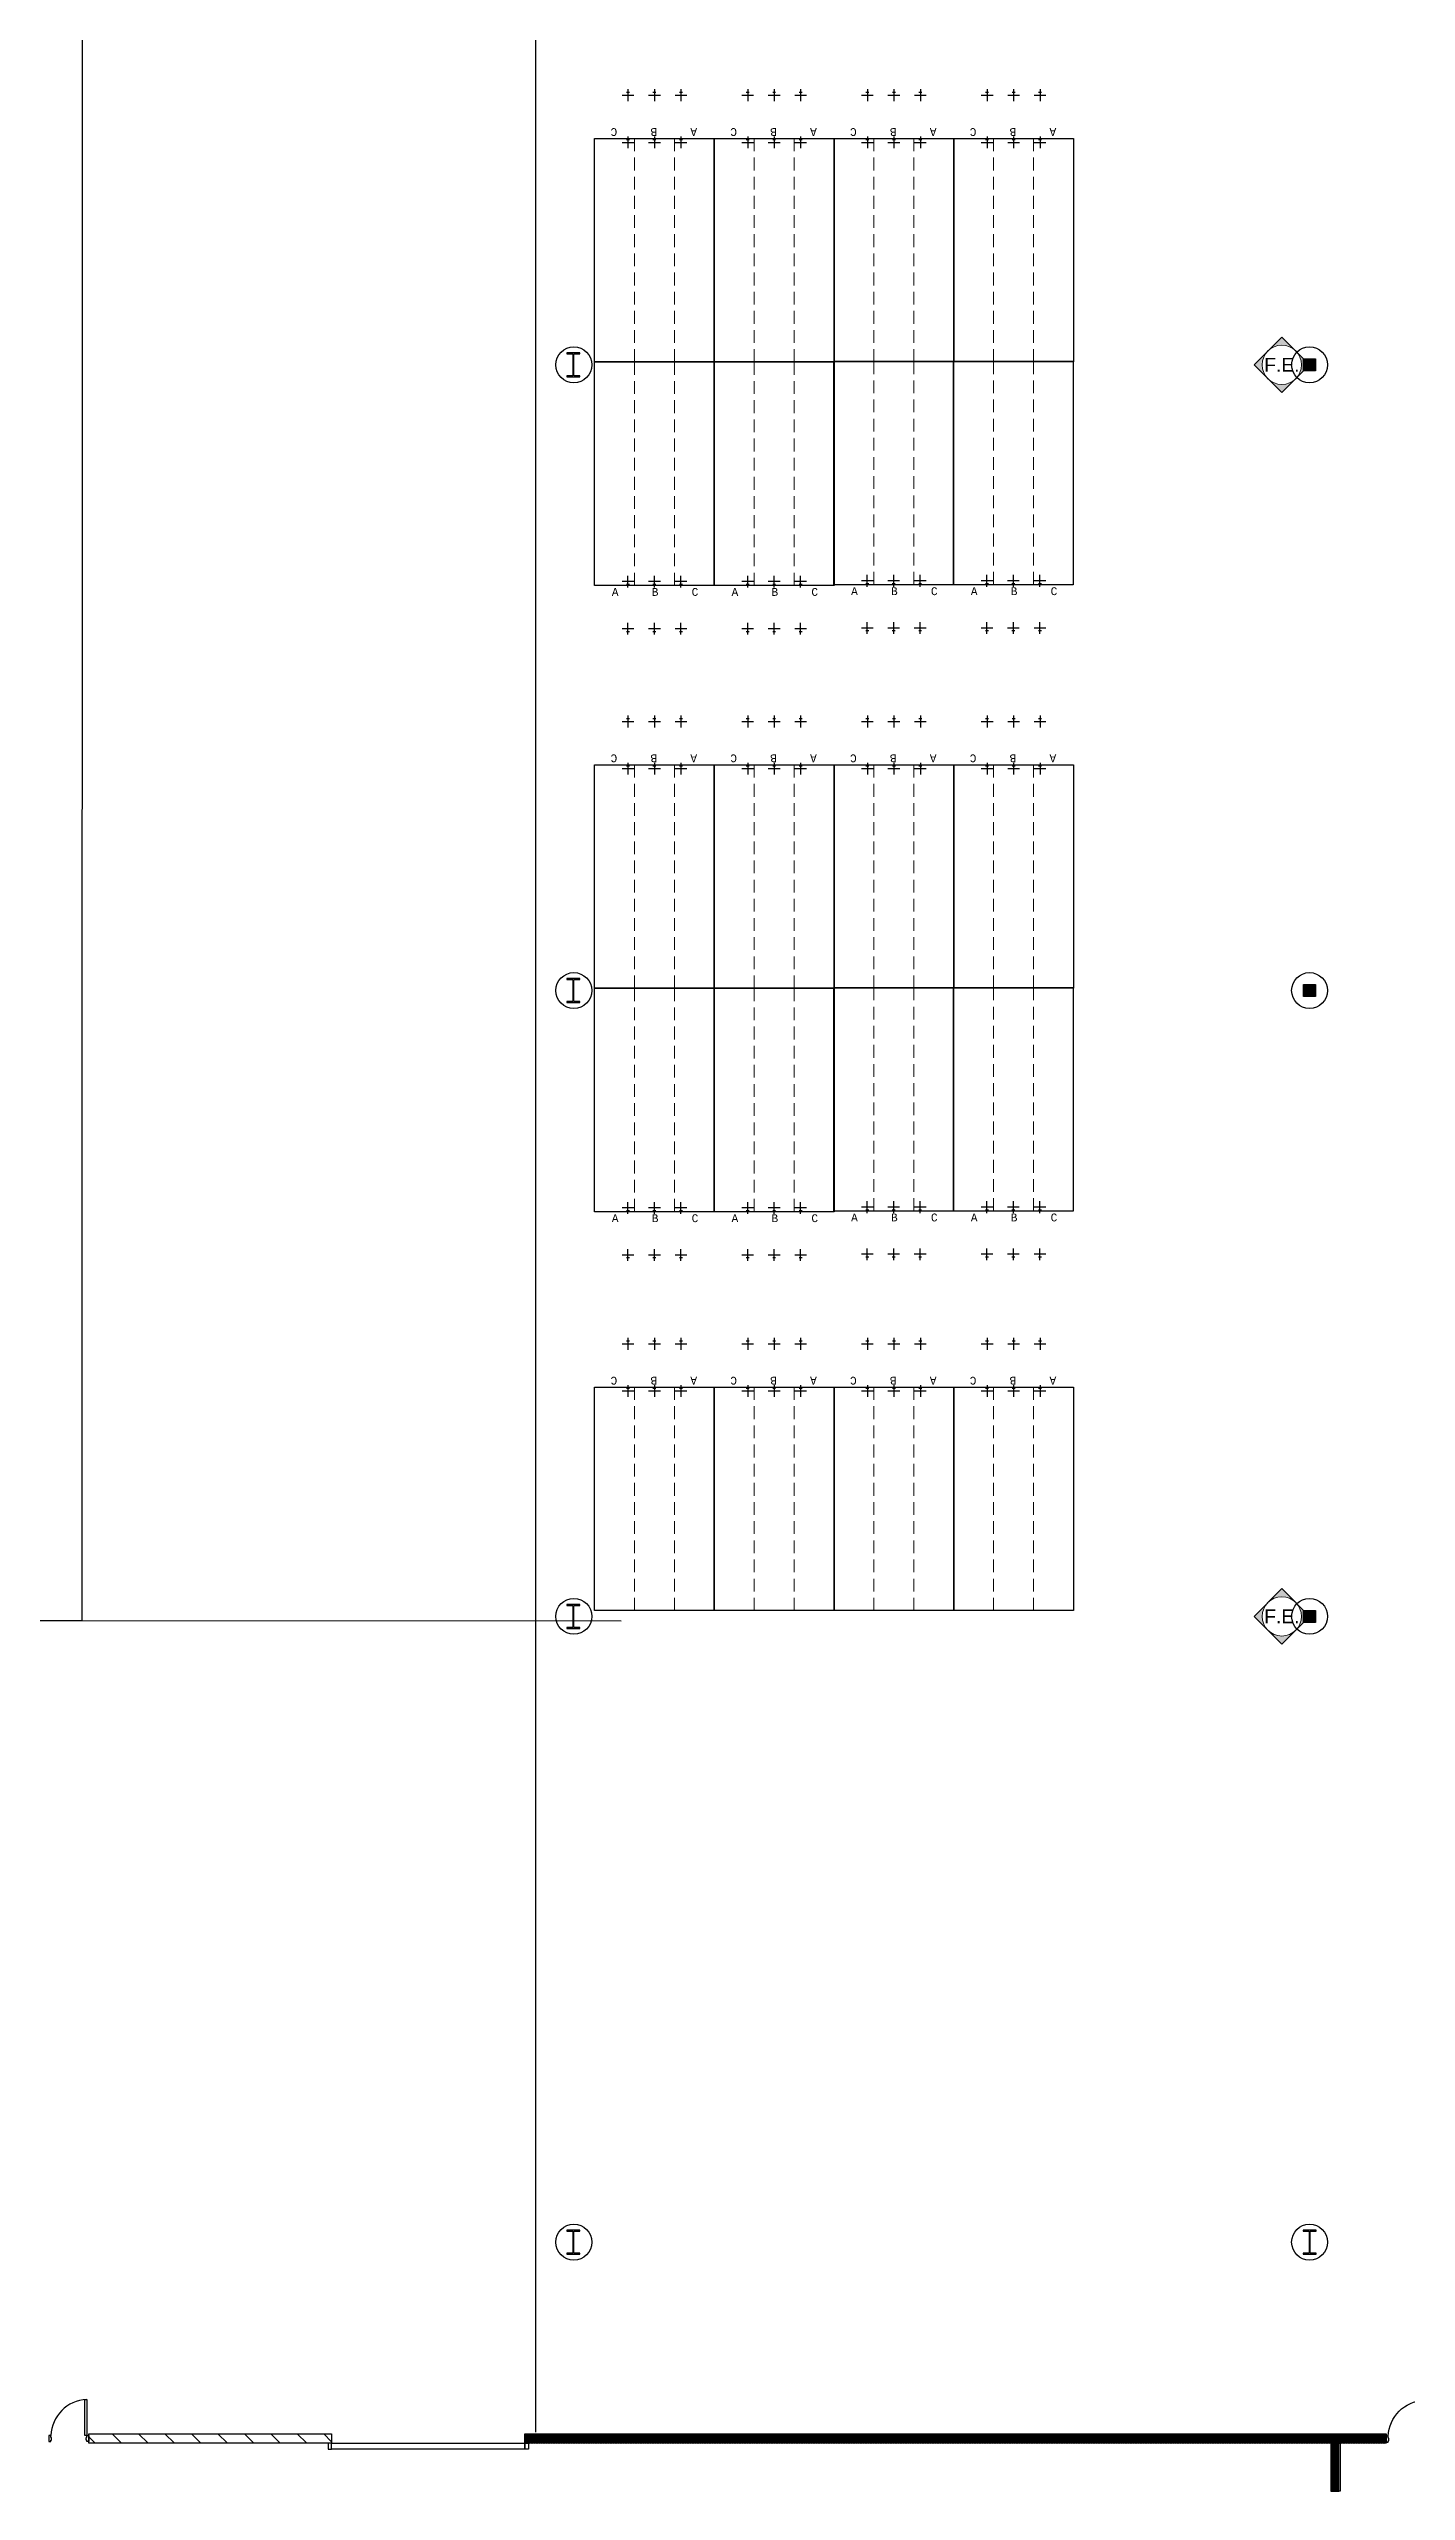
# Model space of a CAD drawing. Header units: inches. Extents: x -233729 to 737493, y -275239 to 196021.
# Drawn here: x 350519 to 385076, y -73905 to -11750 of the extents above; entities that cross this region are included whole.
import ezdxf
from ezdxf.enums import TextEntityAlignment as Align

# ---------------------------------------------------------------- set-up
doc = ezdxf.new("R2010")
doc.units = ezdxf.units.IN
doc.header["$MEASUREMENT"] = 0
doc.linetypes.add('DASHED', pattern=[0.75, 0.5, -0.25])
for name, color, linetype in [('_FL_FAC_WALLS', 252, 'Continuous'), ('_FL_NEW WH_Pallets', 1, 'Continuous'), ('_FL_NEW WH_WALLS', 1, 'Continuous'), ('Bin location transponder', 250, 'Continuous'), ('WF_numbers', 6, 'Continuous')]:
    doc.layers.add(name, color=color, linetype=linetype)
for name, color, linetype, lineweight in [('WF dimensions', 3, 'Continuous', 30), ('WF dimentions', 3, 'Continuous', 30), ('WF transponder', 3, 'Continuous', 30), ('WF_bay', 5, 'Continuous', 30), ('WF_sketch_stock_areas', 30, 'Continuous', 30)]:
    doc.layers.add(name, color=color, linetype=linetype, lineweight=lineweight)
doc.styles.add('ARIAL', font='arial.ttf')
doc.styles.add('WF_txt', font='consola.ttf')

# ---------------------------------------------------------------- blocks, each defined once
blk = doc.blocks.new('*U154')
at = {"color": 0}
for points in [[(1164.737522074677, 895.8059546615999), (1164.737522074677, 845.0059546616001), (250.3375220746779, 845.0059546616002), (250.3375220746779, 895.8059546616004)], [(1215.537522074678, 895.8059546615999), (1164.737522074677, 895.8059546615999), (1164.737522074677, 946.6059546615998), (1317.137522074677, 946.6059546615998), (1317.137522074677, 895.8059546615999), (1279.037522074677, 895.8059546615999), (1279.037522074677, 879.9309546615999), (1215.537522074678, 879.9309546615999)], [(1215.537522074677, -18.59404533840006), (1164.737522074677, -18.59404533840006), (1164.737522074677, -69.39404533840002), (1317.137522074677, -69.39404533840002), (1317.137522074677, -18.59404533840006), (1279.037522074677, -18.59404533840006), (1279.037522074677, -2.719045338400064), (1215.537522074677, -2.719045338400064)]]:
    blk.add_lwpolyline(points, close=True, dxfattribs=at)
blk.add_arc((1201.09813806807, 932.1665706549907), 951.4556444309696, 182.1901360048669, 267.8098639951264, dxfattribs=at)
blk = doc.blocks.new('*U153')
at = {"color": 0}
for points in [[(1215.537522074677, 895.8059546615992), (1164.737522074677, 895.8059546615992), (1164.737522074677, 946.6059546615993), (1317.137522074677, 946.6059546615993), (1317.137522074677, 895.8059546615992), (1279.037522074677, 895.8059546615992), (1279.037522074677, 879.930954661599), (1215.537522074677, 879.930954661599)], [(1164.737522074677, -18.59404533840086), (1164.737522074677, 32.2059546615991), (250.3375220746779, 32.20595466159875), (250.3375220746779, -18.5940453384012)], [(1215.537522074678, -18.59404533840086), (1164.737522074677, -18.59404533840086), (1164.737522074677, -69.39404533840082), (1317.137522074677, -69.39404533840082), (1317.137522074677, -18.59404533840086), (1279.037522074677, -18.59404533840086), (1279.037522074677, -2.71904533840086), (1215.537522074678, -2.71904533840086)]]:
    blk.add_lwpolyline(points, close=True, dxfattribs=at)
blk.add_arc((1201.09813806807, -54.95466133179196), 951.4556444309696, 92.1901360048735, 177.8098639951331, dxfattribs=at)
blk = doc.blocks.new('FL_Building')
at = {"transparency": 33554687}
h = blk.add_hatch(dxfattribs=at)
h.set_pattern_fill('ANSI31', color=253, scale=149.9999999999999, angle=90)
h.set_pattern_definition([(135, (830121.3684155941, -942425.7747630477), (-336.7596045400931, -336.7596045400933), [])])
h.paths.add_polyline_path([(2238434.626811385, -156724.2638295889), (2244619.526811362, -156724.2638295889), (2244619.526811362, -156965.5638296008), (2238434.626811504, -156965.5638296008)])
at = {"layer": '_FL_FAC_WALLS', "transparency": 33554687}
h = blk.add_hatch(dxfattribs=at)
h.set_pattern_fill('ANSI31', color=253, scale=199.9999999999999, angle=90)
h.set_pattern_definition([(215.834269102298, (1385514.990392029, -562630.7663816214), (14.63606686570364, -20.26784514206315), [])])
h.paths.add_polyline_path([(2271468.4793787, -156965.56382972), (2249540.776811242, -156965.5638288259), (2249540.776811361, -156762.3638296127), (2271468.479378522, -156762.36383003)])
h = blk.add_hatch(dxfattribs=at)
h.set_pattern_fill('ANSI31', color=8, scale=199.9999999999999, angle=90)
h.set_pattern_definition([(215.834269102298, (1362270.845221877, -553009.0151615143), (14.63606686570364, -20.26784514206315), [])])
h.paths.add_polyline_path([(2270057.626912594, -158184.8014094233), (2270260.826912641, -158184.8014094829), (2270260.826912522, -156965.6014094353), (2270057.626912475, -156965.6014094949)])
at = {"color": 0}
for points in [[(2238434.626811385, -156724.2638295889), (2244619.526811362, -156724.2638295889), (2244619.526811362, -156965.5638296008), (2238434.626811504, -156965.5638296008)], [(2244530.626811386, -156965.5638296008), (2244530.626811505, -157117.963829577), (2244619.526811481, -157117.963829577), (2244619.526811362, -156965.5638296008)], [(2244619.526811362, -156965.5638296008), (2249540.776811361, -156965.5638296008), (2249540.776811361, -157117.9638294577), (2244619.526811481, -157117.963829577)], [(2249629.676811397, -156965.5638296008), (2249629.676811338, -157117.963829577), (2249540.776811361, -157117.9638294577), (2249540.776811361, -156965.5638296008)]]:
    blk.add_lwpolyline(points, close=True, dxfattribs=at)
at = {"layer": '_FL_FAC_WALLS', "color": 0}
for points in [[(2271468.479378581, -156762.3638301492), (2249540.776811361, -156762.3638373613), (2249540.776811361, -156724.2638375163), (2271468.479378641, -156724.2638301253)], [(2249540.776811361, -156762.3638315797), (2271468.479378581, -156762.3638345003), (2271468.479378581, -156965.5638298392), (2249540.776811361, -156965.5638269186)], [(2270057.626912594, -158184.8014094233), (2270260.826912641, -158184.8014094829), (2270260.826912522, -156965.6014094353), (2270057.626912475, -156965.6014094949)], [(2270260.826912641, -158184.8014094829), (2270260.826912522, -156965.6014094353), (2270298.926912487, -156965.6014096141), (2270298.926912546, -158184.8014094829)]]:
    blk.add_lwpolyline(points, close=True, dxfattribs=at)
at = {"color": 0, "rotation": 270}
blk.add_blockref('*U154', (2237488.020856738, -155603.9763075113), dxfattribs=at)
at = {"color": 0, "xscale": -1, "rotation": 90}
blk.add_blockref('*U153', (2272415.085333288, -155623.0263061523), dxfattribs=at)
blk = doc.blocks.new('A$C667968a6')
at = {"layer": '_FL_FAC_WALLS', "linetype": 'Continuous', "lineweight": -3}
blk.add_blockref('FL_Building', (-2249813.746555567, 156686.1638379097), dxfattribs=at)
blk = doc.blocks.new('A$C61e42c62')
at = {"layer": '_FL_NEW WH_WALLS'}
h = blk.add_hatch(color=256, dxfattribs=at)
h.dxf.hatch_style = 1
h.paths.add_polyline_path([(-1799.999998630024, 2077.500000003725), (-1787.999998630024, 2077.500000003725), (-1787.999998630024, 2065.500000003726), (-1799.999998630024, 2065.5)])
h = blk.add_hatch(color=256, dxfattribs=at)
h.dxf.hatch_style = 1
h.paths.add_polyline_path([(-1799.999998630024, 1450.500000003725), (-1787.999998630024, 1450.5), (-1787.999998630024, 1438.5), (-1799.999998628162, 1438.500000003725)])
h = blk.add_hatch(color=256, dxfattribs=at)
h.dxf.hatch_style = 1
h.paths.add_polyline_path([(-1799.999998628162, 823.4999999999999), (-1787.999998628162, 823.5000000037253), (-1787.999998628162, 811.5000000037253), (-1799.999998630024, 811.5000000037253)])
blk.add_line((-2569.749999664724, 0), (-2569.749999742955, 2742.445361431688), dxfattribs=at)
for points in [[(-2525.499999718741, 2083.5), (-2538.499999716878, 2083.5), (-2538.499999718741, 2082.500000003725), (-2532.499999716878, 2082.5), (-2532.499999718741, 2060.500000003726), (-2538.499999718741, 2060.5), (-2538.499999718741, 2059.5), (-2525.499999716878, 2059.500000003725), (-2525.499999718741, 2060.500000003726), (-2531.499999716878, 2060.500000003726), (-2531.499999718741, 2082.5), (-2525.499999718741, 2082.5), (-2525.499999718741, 2083.5)], [(-2525.499999718741, 1456.5), (-2538.499999718741, 1456.500000003725), (-2538.499999716878, 1455.500000003725), (-2532.499999718741, 1455.500000003725), (-2532.499999718741, 1433.5), (-2538.499999718741, 1433.5), (-2538.499999718741, 1432.5), (-2525.499999718741, 1432.5), (-2525.499999718741, 1433.5), (-2531.499999718741, 1433.5), (-2531.499999718741, 1455.500000003725), (-2525.499999716878, 1455.5), (-2525.499999718741, 1456.5)], [(-2525.499999718741, 829.5000000037253), (-2538.499999718741, 829.4999999999999), (-2538.499999718741, 828.5), (-2532.499999718741, 828.5), (-2532.499999716878, 806.5000000037253), (-2538.499999718741, 806.5000000037253), (-2538.499999718741, 805.4999999999999), (-2525.499999718741, 805.5000000037253), (-2525.499999718741, 806.5000000037253), (-2531.499999718741, 806.5000000037253), (-2531.499999716878, 828.5), (-2525.499999716878, 828.5), (-2525.499999718741, 829.5000000037253)], [(-2525.499999718741, 202.5000000037253), (-2538.499999718741, 202.5000000037253), (-2538.499999718741, 201.5000000037253), (-2532.499999718741, 201.5000000037253), (-2532.499999718741, 179.5), (-2538.499999718741, 179.5000000037253), (-2538.499999718741, 178.5000000037253), (-2525.499999718741, 178.5), (-2525.499999718741, 179.5), (-2531.499999718741, 179.5000000037253), (-2531.499999716878, 201.5000000037253), (-2525.499999718741, 201.5000000037253), (-2525.499999718741, 202.5000000037253)], [(-1787.499998630024, 202.5000000037253), (-1800.499998630024, 202.5), (-1800.499998630024, 201.5), (-1794.499998628162, 201.5), (-1794.499998630024, 179.5000000037253), (-1800.499998628161, 179.5000000037253), (-1800.499998630024, 178.5), (-1787.499998630024, 178.5000000037253), (-1787.499998628162, 179.5000000037253), (-1793.499998630024, 179.5000000037253), (-1793.499998630024, 201.5), (-1787.499998630024, 201.5000000037253), (-1787.499998630024, 202.5000000037253)]]:
    blk.add_lwpolyline(points, dxfattribs=at)
for points in [[(-1799.999998630024, 2077.500000003725), (-1787.999998630024, 2077.500000003725), (-1787.999998630024, 2065.500000003726), (-1799.999998630024, 2065.5)], [(-1799.999998630024, 1450.500000003725), (-1787.999998630024, 1450.5), (-1787.999998630024, 1438.5), (-1799.999998628162, 1438.500000003725)], [(-1799.999998628162, 823.4999999999999), (-1787.999998628162, 823.5000000037253), (-1787.999998628162, 811.5000000037253), (-1799.999998630024, 811.5000000037253)]]:
    blk.add_lwpolyline(points, close=True, dxfattribs=at)
for centre in [(-2531.499999718741, 2071.500000003725), (-1793.999998630025, 2071.500000003725), (-2531.499999718741, 1444.500000003725), (-1793.999998628162, 1444.5), (-2531.499999716878, 817.5000000037253), (-1793.999998630025, 817.5000000037253), (-2531.499999718741, 190.5), (-1793.999998628162, 190.5000000037253)]:
    blk.add_circle(centre, 18, dxfattribs=at)
blk = doc.blocks.new('F.E.')
at = {"layer": 'WF dimensions', "transparency": 33554687}
h = blk.add_hatch(color=7, dxfattribs=at)
h.dxf.hatch_style = 1
h.paths.add_polyline_path([(1153007.375168204, 1003175.601037025), (1152653.821777701, 1003529.154427707, -0.198912367379658), (1152800.268387139, 1003175.601037085, -0.1989123673906116), (1152653.821777642, 1002822.047646403)])
h.paths.add_polyline_path([(1152300.26838696, 1003882.707818269), (1151946.714996397, 1003529.154427767, -0.4142135623730951), (1152653.821777701, 1003529.154427707)])
h.paths.add_polyline_path([(1151800.26838696, 1003175.601037144, -0.198912367379658), (1151946.714996397, 1003529.154427767), (1151593.161605835, 1003175.601037025), (1151946.714996397, 1002822.047646403, -0.1989123673906115)])
h.paths.add_polyline_path([(1152653.821777642, 1002822.047646403, -0.4142135623484061), (1151946.714996397, 1002822.047646403), (1152300.26838702, 1002468.494255841)])
at = {"layer": 'WF dimensions', "color": 7, "lineweight": 5}
blk.add_lwpolyline([(1152300.268387079, 1002468.4942559), (1153007.375168264, 1003175.601037025), (1152300.26838702, 1003882.707818269), (1151593.161605835, 1003175.601037085)], close=True, dxfattribs=at)
blk.add_circle((1152300.268387079, 1003175.601037085), 500.0000000654701, dxfattribs=at)
at = {"layer": 'WF dimensions', "color": 7, "style": 'ARIAL'}
blk.add_text('F.E.', height=350, dxfattribs=at).set_placement((1152300.268387079, 1003175.601037085), align=Align.MIDDLE_CENTER)
blk = doc.blocks.new('A$C6afc150e')
at = {"layer": 'WF dimensions'}
blk.add_blockref('F.E.', (-1153007.375168264, -1003175.601037025), dxfattribs=at)
blk = doc.blocks.new('Bin location transponder')
at = {"layer": 'Bin location transponder', "color": 3, "lineweight": 30}
for p, q in [((-600, 0), (600, 0)), ((-150, 300), (150, 300)), ((0, 600), (0, -600))]:
    blk.add_line(p, q, dxfattribs=at)
blk = doc.blocks.new('WF 120x224in bay')
at = {"layer": 'WF_bay', "linetype": 'DASHED', "lineweight": 5, "ltscale": 650}
for p, q in [((1015.999998271465, 5689.600000079471), (1015.999998271465, 1.192092896e-07)), ((2031.999998271465, 5689.600000059606), (2031.999998271465, 5.96046448e-08))]:
    blk.add_line(p, q, dxfattribs=at)
at = {"layer": 'WF_bay'}
blk.add_lwpolyline([(-1.6689300537e-06, 5689.600000119209), (3047.999998271465, 5689.600000000001), (3047.999999880791, 1.192092896e-07), (-5.96046448e-08, 5.96046448e-08)], close=True, dxfattribs=at)
at = {"layer": 'WF transponder', "xscale": 0.25, "yscale": 0.25, "zscale": 0.25, "rotation": 180.0000000062352}
for p in [(849.9999999105931, 100.0000000894069), (1523.999999910593, 100.0000000894069), (2197.999999910593, 100.0000000894069), (849.9999999105931, -1099.999999910593), (1523.999999910593, -1099.999999910593), (2197.999999910593, -1099.999999910593)]:
    blk.add_blockref('Bin location transponder', p, dxfattribs=at)
at = {"layer": 'WF_numbers', "linetype": 'DASHED', "char_height": 200, "attachment_point": 1, "rotation": 1.027588346411229e-09, "style": 'WF_txt'}
for s, insert in [('A', (439.4118606448173, -62.35349720716476, -723.2652933599893)), ('B', (1455.411860466003, -62.35349720716476, -723.2652933599893)), ('C', (2471.411860346794, -62.35349732637406, -723.2652933599893))]:
    blk.add_mtext_dynamic_manual_height_columns(s, width=423.5307577799235, gutter_width=2117.653788942844, heights=[0], dxfattribs=dict(at, insert=insert))

msp = doc.modelspace()

# ---------------------------------------------------------------- linework, layer by layer
at = {"layer": '_FL_NEW WH_Pallets'}
for p, q in [((351360.9590892648, -51758.50232533863, -166560.3983999999), (349784.5743486141, -51758.14678983144, -166560.3983999999)), ((365090.7616687273, -51761.59892444065, -166560.3983999999), (351360.9590892648, -51758.50232533863, -166560.3983999999))]:
    msp.add_line(p, q, dxfattribs=at)
at = {"layer": 'WF_sketch_stock_areas'}
msp.add_line((351371.8346333956, -3829.741588873176), (351361.0248527383, -51758.50234018019, -166560.3984000353), dxfattribs=at)

# ---------------------------------------------------------------- block references
msp.add_blockref('A$C667968a6', (362913.687400013, -72406.61113022019, -162219.4367999999))
at = {"layer": '_FL_NEW WH_WALLS', "color": 0, "xscale": 25.39999999990112, "yscale": 25.39999999990112, "zscale": 25.39999999990112}
msp.add_blockref('A$C61e42c62', (428185.3373912428, -72406.61113022019, -162219.4367999999), dxfattribs=at)
at = {"layer": 'WF dimentions'}
for p in [(382617.7374262665, -19790.51113031557, -162219.4367999999), (382617.7374262071, -51642.11113016059, -162219.4367999999)]:
    msp.add_blockref('A$C6afc150e', p, dxfattribs=at)
at = {"layer": 'WF_sketch_stock_areas', "rotation": 179.9999999999968}
for p in [(367461.7633735394, -14029.29201696565), (370509.76337342, -14029.29201607158), (373557.7633734202, -14029.29201523712), (376605.76337342, -14029.29201440265), (367461.7635337565, -29967.79201440265), (370509.7635336374, -29967.79201338938), (373557.7635336971, -29967.79201255491), (376605.7635336375, -29967.79201178005), (367461.7635326838, -45806.29201195887), (370509.7635325645, -45806.29201100519), (373557.7635325646, -45806.29201017074), (376605.7635325645, -45806.29200939586)]:
    msp.add_blockref('WF 120x224in bay', p, dxfattribs=at)
at = {"layer": 'WF_sketch_stock_areas'}
for p in [(364413.7633768772, -25408.49201713255), (367461.7633768176, -25408.49201713255), (370505.2811842417, -25389.76871530464, -154943.5559999999), (373553.2811841821, -25389.76871530464, -154943.5559999999), (364413.7635370945, -41346.99201450994), (367461.7635370349, -41346.99201450994), (370505.281344459, -41328.26871268203, -154943.5559999999), (373553.2813443994, -41328.26871262243, -154943.5559999999)]:
    msp.add_blockref('WF 120x224in bay', p, dxfattribs=at)

doc.saveas('drawing.dxf')
